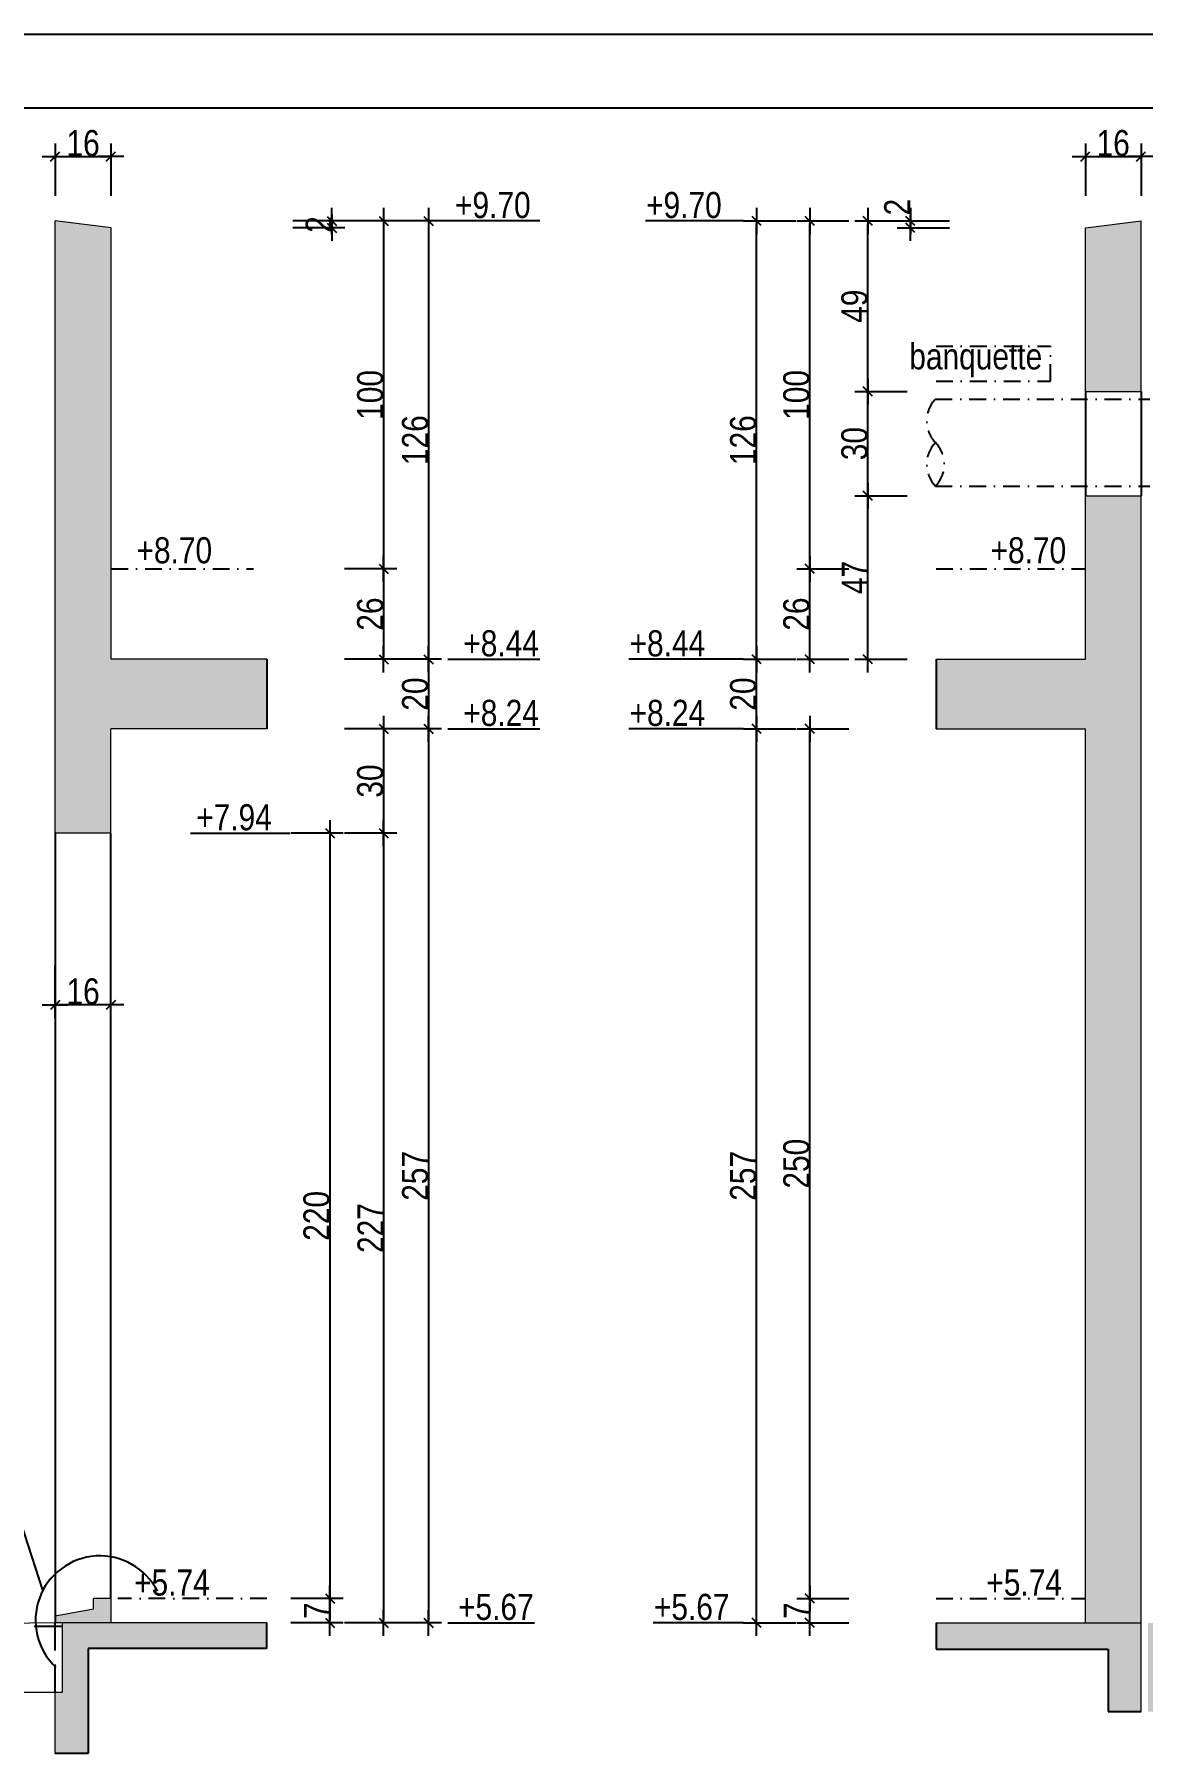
# Model space of a CAD drawing. Header units: centimetres. Extents: x -10252 to 0, y 2374 to 6574.
# Drawn here: x -8070 to -7432, y 5585 to 6574 of the extents above; entities that cross this region are included whole.
import ezdxf

# ---------------------------------------------------------------- set-up
doc = ezdxf.new("R2010")
doc.units = ezdxf.units.CM
doc.header["$LTSCALE"] = 12.7
doc.header["$PDMODE"] = 1
doc.header["$PDSIZE"] = -2
doc.linetypes.add('CACHEX2', pattern=[19.05, 12.7, -6.35])
doc.linetypes.add('TIRETPTX2', pattern=[50.8, 25.4, -12.7, 0, -12.7])
for name, color, linetype in [('01_cote_gen', 4, 'Continuous'), ('01_linteaux', 2, 'Continuous'), ('01_murs_sup', 2, 'CACHEX2'), ('01_poch_BN', 9, 'Continuous'), ('01_texte', 230, 'Continuous'), ('AA_COTES', 2, 'Continuous')]:
    doc.layers.add(name, color=color, linetype=linetype)
doc.layers.add('01_murs_coup', color=5, linetype='Continuous', lineweight=60)
doc.styles.add('ARIAL NA', font='ARIALN.TTF')
doc.styles.add('STYLE2', font='ARIALN.TTF')
doc.dimstyles.new('JB25', dxfattribs={"dimscale": 0.1, "dimtxt": 150, "dimasz": 15, "dimexe": 0.1, "dimexo": 0.1, "dimgap": 0.09, "dimtad": 1, "dimdec": 1, "dimlfac": 0.5, "dimdsep": 46, "dimtxsty": 'STYLE2', "dimblk1": 'BOND_G', "dimblk2": 'BOND_D', "dimsah": 1, "dimcen": 1.5, "dimdle": 0.01, "dimse1": 1, "dimse2": 1, "dimclrd": 4, "dimclre": 2, "dimclrt": 6, "dimazin": 2, "dimtfac": 2.333333, "dimtdec": 1, "dimtix": 1, "dimtmove": 2, "dimatfit": 3, "dimldrblk": 'BOND_G', "dimfxl": 1, "dimtolj": 1, "dimtzin": 0, "dimarcsym": 0})

# ---------------------------------------------------------------- blocks, each defined once
blk = doc.blocks.new('BOND_G')
at = {"layer": 'AA_COTES', "color": 0}
for p, q in [((0, -5), (0, 15)), ((5, 0), (-5, 0)), ((1.77, 1.77), (-1.77, -1.77))]:
    blk.add_line(p, q, dxfattribs=at)
blk = doc.blocks.new('BOND_D')
at = {"layer": 'AA_COTES', "color": 0}
for p, q in [((5, 0), (-5, 0)), ((-1.77, -1.77), (1.77, 1.77)), ((0, 5), (0, -15))]:
    blk.add_line(p, q, dxfattribs=at)
blk = doc.blocks.new('*D1727')
at = {"layer": '01_cote_gen', "color": 4, "lineweight": -2, "transparency": 16777216}
blk.add_line((-7654.3, 6176.09), (-7654.3, 6213.09), dxfattribs=at)
at = {"layer": 'Defpoints', "color": 0, "transparency": 16777216}
for p in [(-7654.3, 6214.59), (-7532.85, 6214.59), (-7532.85, 6174.59)]:
    blk.add_point(p, dxfattribs=at)
at = {"layer": '01_cote_gen', "color": 4, "lineweight": -2, "transparency": 16777216, "xscale": 1.5, "yscale": 1.5, "zscale": 1.5}
for name, p, rotation in [('BOND_D', (-7654.3, 6214.59), 90), ('BOND_G', (-7654.3, 6174.59), 270)]:
    blk.add_blockref(name, p, dxfattribs=dict(at, rotation=rotation))
at = {"layer": '01_cote_gen', "color": 6, "transparency": 16777216, "insert": (-7661.97, 6194.59), "char_height": 15, "attachment_point": 5, "rotation": 90, "style": 'STYLE2'}
blk.add_mtext('\\A1;20', dxfattribs=at)
blk = doc.blocks.new('*D1728')
at = {"layer": '01_cote_gen', "color": 4, "lineweight": -2, "transparency": 16777216}
blk.add_line((-7623.71, 6216.09), (-7623.71, 6265.09), dxfattribs=at)
at = {"layer": 'Defpoints', "color": 0, "transparency": 16777216}
for p in [(-7623.71, 6266.59), (-7464.68, 6266.59), (-7464.68, 6214.59)]:
    blk.add_point(p, dxfattribs=at)
at = {"layer": '01_cote_gen', "color": 4, "lineweight": -2, "transparency": 16777216, "xscale": 1.5, "yscale": 1.5, "zscale": 1.5}
for name, p, rotation in [('BOND_D', (-7623.71, 6266.59), 90), ('BOND_G', (-7623.71, 6214.59), 270)]:
    blk.add_blockref(name, p, dxfattribs=dict(at, rotation=rotation))
at = {"layer": '01_cote_gen', "color": 6, "transparency": 16777216, "insert": (-7631.38, 6240.59), "char_height": 15, "attachment_point": 5, "rotation": 90, "style": 'STYLE2'}
blk.add_mtext('\\A1;26', dxfattribs=at)
blk = doc.blocks.new('*D1729')
at = {"layer": '01_cote_gen', "color": 4, "lineweight": -2, "ltscale": 2, "transparency": 16777216}
blk.add_line((-7623.71, 6268.09), (-7623.71, 6465.09), dxfattribs=at)
at = {"layer": 'Defpoints', "color": 0, "ltscale": 2, "transparency": 16777216}
for p in [(-7623.71, 6466.59), (-7411.8, 6466.59), (-7517.44, 6266.59)]:
    blk.add_point(p, dxfattribs=at)
at = {"layer": '01_cote_gen', "color": 4, "lineweight": -2, "ltscale": 2, "transparency": 16777216, "xscale": 1.5, "yscale": 1.5, "zscale": 1.5}
for name, p, rotation in [('BOND_D', (-7623.71, 6466.59), 90), ('BOND_G', (-7623.71, 6266.59), 270)]:
    blk.add_blockref(name, p, dxfattribs=dict(at, rotation=rotation))
at = {"layer": '01_cote_gen', "color": 6, "ltscale": 2, "transparency": 16777216, "insert": (-7631.38, 6366.59), "char_height": 15, "attachment_point": 5, "rotation": 90, "style": 'STYLE2'}
blk.add_mtext('\\A1;100', dxfattribs=at)
blk = doc.blocks.new('*D1730')
at = {"layer": '01_cote_gen', "color": 4, "lineweight": -2, "ltscale": 2, "transparency": 16777216}
blk.add_line((-7654.3, 6216.09), (-7654.3, 6465.09), dxfattribs=at)
at = {"layer": 'Defpoints', "color": 0, "ltscale": 2, "transparency": 16777216}
for p in [(-7654.3, 6466.59), (-7411.8, 6466.59), (-7443.8, 6214.59)]:
    blk.add_point(p, dxfattribs=at)
at = {"layer": '01_cote_gen', "color": 4, "lineweight": -2, "ltscale": 2, "transparency": 16777216, "xscale": 1.5, "yscale": 1.5, "zscale": 1.5}
for name, p, rotation in [('BOND_D', (-7654.3, 6466.59), 90), ('BOND_G', (-7654.3, 6214.59), 270)]:
    blk.add_blockref(name, p, dxfattribs=dict(at, rotation=rotation))
at = {"layer": '01_cote_gen', "color": 6, "ltscale": 2, "transparency": 16777216, "insert": (-7661.97, 6340.59), "char_height": 15, "attachment_point": 5, "rotation": 90, "style": 'STYLE2'}
blk.add_mtext('\\A1;126', dxfattribs=at)
blk = doc.blocks.new('*D1731')
at = {"layer": '01_cote_gen', "color": 4, "lineweight": -2, "ltscale": 2, "transparency": 16777216}
blk.add_line((-7565.93, 6464.09), (-7565.93, 6465.09), dxfattribs=at)
at = {"layer": 'Defpoints', "color": 0, "ltscale": 2, "transparency": 16777216}
for p in [(-7565.93, 6466.59), (-7383.49, 6466.59), (-7415.49, 6462.59)]:
    blk.add_point(p, dxfattribs=at)
at = {"layer": '01_cote_gen', "color": 4, "lineweight": -2, "ltscale": 2, "transparency": 16777216, "xscale": 1.5, "yscale": 1.5, "zscale": 1.5}
for name, p, rotation in [('BOND_D', (-7565.93, 6466.59), 90), ('BOND_G', (-7565.93, 6462.59), 270)]:
    blk.add_blockref(name, p, dxfattribs=dict(at, rotation=rotation))
at = {"layer": '01_cote_gen', "color": 6, "ltscale": 2, "transparency": 16777216, "insert": (-7573.47, 6474.59), "char_height": 15, "attachment_point": 5, "rotation": 90, "style": 'STYLE2'}
blk.add_mtext('\\A1;2', dxfattribs=at)
blk = doc.blocks.new('*D1732')
at = {"layer": '01_cote_gen', "color": 4, "lineweight": -2, "transparency": 16777216}
blk.add_line((-7654.3, 5662.09), (-7654.3, 6173.09), dxfattribs=at)
at = {"layer": 'Defpoints', "color": 0, "transparency": 16777216}
for p in [(-7654.3, 6174.59), (-7601.21, 6174.59), (-7571.75, 5660.59)]:
    blk.add_point(p, dxfattribs=at)
at = {"layer": '01_cote_gen', "color": 4, "lineweight": -2, "transparency": 16777216, "xscale": 1.5, "yscale": 1.5, "zscale": 1.5}
for name, p, rotation in [('BOND_D', (-7654.3, 6174.59), 90), ('BOND_G', (-7654.3, 5660.59), 270)]:
    blk.add_blockref(name, p, dxfattribs=dict(at, rotation=rotation))
at = {"layer": '01_cote_gen', "color": 6, "transparency": 16777216, "insert": (-7661.97, 5917.59), "char_height": 15, "attachment_point": 5, "rotation": 90, "style": 'STYLE2'}
blk.add_mtext('\\A1;257', dxfattribs=at)
blk = doc.blocks.new('*D1733')
at = {"layer": '01_cote_gen', "color": 4, "lineweight": -2, "ltscale": 2, "transparency": 16777216}
blk.add_line((-7623.71, 5662.09), (-7623.71, 5673.09), dxfattribs=at)
at = {"layer": 'Defpoints', "color": 0, "ltscale": 2, "transparency": 16777216}
for p in [(-7623.71, 5674.59), (-7600.83, 5674.59), (-7600.83, 5660.59)]:
    blk.add_point(p, dxfattribs=at)
at = {"layer": '01_cote_gen', "color": 4, "lineweight": -2, "ltscale": 2, "transparency": 16777216, "xscale": 1.5, "yscale": 1.5, "zscale": 1.5}
for name, p, rotation in [('BOND_D', (-7623.71, 5674.59), 90), ('BOND_G', (-7623.71, 5660.59), 270)]:
    blk.add_blockref(name, p, dxfattribs=dict(at, rotation=rotation))
at = {"layer": '01_cote_gen', "color": 6, "ltscale": 2, "transparency": 16777216, "insert": (-7631.22, 5667.59), "char_height": 15, "attachment_point": 5, "rotation": 90, "style": 'STYLE2'}
blk.add_mtext('\\A1;7', dxfattribs=at)
blk = doc.blocks.new('*D1734')
at = {"layer": '01_cote_gen', "color": 4, "lineweight": -2, "ltscale": 2, "transparency": 16777216}
blk.add_line((-7623.71, 5676.09), (-7623.71, 6173.09), dxfattribs=at)
at = {"layer": 'Defpoints', "color": 0, "ltscale": 2, "transparency": 16777216}
for p in [(-7623.71, 6174.59), (-7551.17, 6174.59), (-7551.17, 5674.59)]:
    blk.add_point(p, dxfattribs=at)
at = {"layer": '01_cote_gen', "color": 4, "lineweight": -2, "ltscale": 2, "transparency": 16777216, "xscale": 1.5, "yscale": 1.5, "zscale": 1.5}
for name, p, rotation in [('BOND_D', (-7623.71, 6174.59), 90), ('BOND_G', (-7623.71, 5674.59), 270)]:
    blk.add_blockref(name, p, dxfattribs=dict(at, rotation=rotation))
at = {"layer": '01_cote_gen', "color": 6, "ltscale": 2, "transparency": 16777216, "insert": (-7631.38, 5924.59), "char_height": 15, "attachment_point": 5, "rotation": 90, "style": 'STYLE2'}
blk.add_mtext('\\A1;250', dxfattribs=at)
blk = doc.blocks.new('*D1737')
at = {"layer": '01_cote_gen', "color": 4, "lineweight": -2, "transparency": 16777216}
blk.add_line((-8027, 6015.86), (-8056, 6015.86), dxfattribs=at)
at = {"layer": 'Defpoints', "color": 0, "transparency": 16777216}
for p in [(-8057.5, 6015.86), (-8057.5, 6004.46), (-8025.5, 6004.46)]:
    blk.add_point(p, dxfattribs=at)
at = {"layer": '01_cote_gen', "color": 4, "lineweight": -2, "transparency": 16777216, "xscale": 1.5, "yscale": 1.5, "zscale": 1.5, "rotation": 180}
blk.add_blockref('BOND_D', (-8057.5, 6015.86), dxfattribs=at)
at = {"layer": '01_cote_gen', "color": 4, "lineweight": -2, "transparency": 16777216, "xscale": 1.5, "yscale": 1.5, "zscale": 1.5}
blk.add_blockref('BOND_G', (-8025.5, 6015.86), dxfattribs=at)
at = {"layer": '01_cote_gen', "color": 6, "transparency": 16777216, "insert": (-8041.5, 6023.53), "char_height": 15, "attachment_point": 5, "style": 'STYLE2'}
blk.add_mtext('\\A1;16', dxfattribs=at)
blk = doc.blocks.new('*D1738')
at = {"layer": '01_cote_gen', "color": 4, "lineweight": -2, "transparency": 16777216}
blk.add_line((-7842.92, 6173.09), (-7842.92, 5662.09), dxfattribs=at)
at = {"layer": 'Defpoints', "color": 0, "transparency": 16777216}
for p in [(-7816.74, 6174.59), (-7842.92, 5660.59), (-7820.42, 5660.59)]:
    blk.add_point(p, dxfattribs=at)
at = {"layer": '01_cote_gen', "color": 4, "lineweight": -2, "transparency": 16777216, "xscale": 1.5, "yscale": 1.5, "zscale": 1.5}
for name, p, rotation in [('BOND_G', (-7842.92, 6174.59), 90), ('BOND_D', (-7842.92, 5660.59), 270)]:
    blk.add_blockref(name, p, dxfattribs=dict(at, rotation=rotation))
at = {"layer": '01_cote_gen', "color": 6, "transparency": 16777216, "insert": (-7850.58, 5917.59), "char_height": 15, "attachment_point": 5, "rotation": 90, "style": 'STYLE2'}
blk.add_mtext('\\A1;257', dxfattribs=at)
blk = doc.blocks.new('*D1739')
at = {"layer": '01_cote_gen', "color": 4, "lineweight": -2, "transparency": 16777216}
blk.add_line((-7868.72, 6173.09), (-7868.72, 6116.09), dxfattribs=at)
at = {"layer": 'Defpoints', "color": 0, "transparency": 16777216}
for p in [(-7861.74, 6174.59), (-8025.5, 6114.59), (-7868.72, 6114.59)]:
    blk.add_point(p, dxfattribs=at)
at = {"layer": '01_cote_gen', "color": 4, "lineweight": -2, "transparency": 16777216, "xscale": 1.5, "yscale": 1.5, "zscale": 1.5}
for name, p, rotation in [('BOND_G', (-7868.72, 6174.59), 90), ('BOND_D', (-7868.72, 6114.59), 270)]:
    blk.add_blockref(name, p, dxfattribs=dict(at, rotation=rotation))
at = {"layer": '01_cote_gen', "color": 6, "transparency": 16777216, "insert": (-7876.38, 6144.59), "char_height": 15, "attachment_point": 5, "rotation": 90, "style": 'STYLE2'}
blk.add_mtext('\\A1;30', dxfattribs=at)
blk = doc.blocks.new('*D1736')
at = {"layer": '01_cote_gen', "color": 4, "lineweight": -2, "transparency": 16777216}
blk.add_line((-7868.72, 6113.09), (-7868.72, 5662.09), dxfattribs=at)
at = {"layer": 'Defpoints', "color": 0, "transparency": 16777216}
for p in [(-7876.79, 6114.59), (-7868.72, 5660.59), (-7861.74, 5660.59)]:
    blk.add_point(p, dxfattribs=at)
at = {"layer": '01_cote_gen', "color": 4, "lineweight": -2, "transparency": 16777216, "xscale": 1.5, "yscale": 1.5, "zscale": 1.5}
for name, p, rotation in [('BOND_G', (-7868.72, 6114.59), 90), ('BOND_D', (-7868.72, 5660.59), 270)]:
    blk.add_blockref(name, p, dxfattribs=dict(at, rotation=rotation))
at = {"layer": '01_cote_gen', "color": 6, "transparency": 16777216, "insert": (-7876.26, 5887.59), "char_height": 15, "attachment_point": 5, "rotation": 90, "style": 'STYLE2'}
blk.add_mtext('\\A1;227', dxfattribs=at)
blk = doc.blocks.new('*D1740')
at = {"layer": '01_cote_gen', "color": 4, "lineweight": -2, "transparency": 16777216}
blk.add_line((-7899.59, 6113.09), (-7899.59, 5676.09), dxfattribs=at)
at = {"layer": 'Defpoints', "color": 0, "transparency": 16777216}
for p in [(-7891.22, 6114.59), (-7935.87, 5674.59), (-7899.59, 5674.59)]:
    blk.add_point(p, dxfattribs=at)
at = {"layer": '01_cote_gen', "color": 4, "lineweight": -2, "transparency": 16777216, "xscale": 1.5, "yscale": 1.5, "zscale": 1.5}
for name, p, rotation in [('BOND_G', (-7899.59, 6114.59), 90), ('BOND_D', (-7899.59, 5674.59), 270)]:
    blk.add_blockref(name, p, dxfattribs=dict(at, rotation=rotation))
at = {"layer": '01_cote_gen', "color": 6, "transparency": 16777216, "insert": (-7907.26, 5894.59), "char_height": 15, "attachment_point": 5, "rotation": 90, "style": 'STYLE2'}
blk.add_mtext('\\A1;220', dxfattribs=at)
blk = doc.blocks.new('*D1741')
at = {"layer": '01_cote_gen', "color": 4, "lineweight": -2, "transparency": 16777216}
blk.add_line((-7899.59, 5673.09), (-7899.59, 5662.09), dxfattribs=at)
at = {"layer": 'Defpoints', "color": 0, "transparency": 16777216}
for p in [(-7922.09, 5674.59), (-7935.87, 5660.59), (-7899.59, 5660.59)]:
    blk.add_point(p, dxfattribs=at)
at = {"layer": '01_cote_gen', "color": 4, "lineweight": -2, "transparency": 16777216, "xscale": 1.5, "yscale": 1.5, "zscale": 1.5}
for name, p, rotation in [('BOND_G', (-7899.59, 5674.59), 90), ('BOND_D', (-7899.59, 5660.59), 270)]:
    blk.add_blockref(name, p, dxfattribs=dict(at, rotation=rotation))
at = {"layer": '01_cote_gen', "color": 6, "transparency": 16777216, "insert": (-7907.1, 5667.59), "char_height": 15, "attachment_point": 5, "rotation": 90, "style": 'STYLE2'}
blk.add_mtext('\\A1;7', dxfattribs=at)
blk = doc.blocks.new('*D1742')
at = {"layer": '01_cote_gen', "color": 4, "lineweight": -2, "transparency": 16777216}
blk.add_line((-7842.9, 6213.09), (-7842.9, 6176.09), dxfattribs=at)
at = {"layer": 'Defpoints', "color": 0, "transparency": 16777216}
for p in [(-7949.18, 6214.59), (-7949.18, 6174.59), (-7842.9, 6174.59)]:
    blk.add_point(p, dxfattribs=at)
at = {"layer": '01_cote_gen', "color": 4, "lineweight": -2, "transparency": 16777216, "xscale": 1.5, "yscale": 1.5, "zscale": 1.5}
for name, p, rotation in [('BOND_G', (-7842.9, 6214.59), 90), ('BOND_D', (-7842.9, 6174.59), 270)]:
    blk.add_blockref(name, p, dxfattribs=dict(at, rotation=rotation))
at = {"layer": '01_cote_gen', "color": 6, "transparency": 16777216, "insert": (-7850.56, 6194.59), "char_height": 15, "attachment_point": 5, "rotation": 90, "style": 'STYLE2'}
blk.add_mtext('\\A1;20', dxfattribs=at)
blk = doc.blocks.new('*D1743')
at = {"layer": '01_cote_gen', "color": 4, "lineweight": -2, "ltscale": 2, "transparency": 16777216}
blk.add_line((-7842.9, 6465.09), (-7842.9, 6216.09), dxfattribs=at)
at = {"layer": 'Defpoints', "color": 0, "ltscale": 2, "transparency": 16777216}
for p in [(-8057.5, 6466.59), (-7957.56, 6214.59), (-7842.9, 6214.59)]:
    blk.add_point(p, dxfattribs=at)
at = {"layer": '01_cote_gen', "color": 4, "lineweight": -2, "ltscale": 2, "transparency": 16777216, "xscale": 1.5, "yscale": 1.5, "zscale": 1.5}
for name, p, rotation in [('BOND_G', (-7842.9, 6466.59), 90), ('BOND_D', (-7842.9, 6214.59), 270)]:
    blk.add_blockref(name, p, dxfattribs=dict(at, rotation=rotation))
at = {"layer": '01_cote_gen', "color": 6, "ltscale": 2, "transparency": 16777216, "insert": (-7850.56, 6340.59), "char_height": 15, "attachment_point": 5, "rotation": 90, "style": 'STYLE2'}
blk.add_mtext('\\A1;126', dxfattribs=at)
blk = doc.blocks.new('*D1744')
at = {"layer": '01_cote_gen', "color": 4, "lineweight": -2, "ltscale": 2, "transparency": 16777216}
blk.add_line((-7868.72, 6465.09), (-7868.72, 6268.09), dxfattribs=at)
at = {"layer": 'Defpoints', "color": 0, "ltscale": 2, "transparency": 16777216}
for p in [(-8057.5, 6466.59), (-7943.5, 6266.59), (-7868.72, 6266.59)]:
    blk.add_point(p, dxfattribs=at)
at = {"layer": '01_cote_gen', "color": 4, "lineweight": -2, "ltscale": 2, "transparency": 16777216, "xscale": 1.5, "yscale": 1.5, "zscale": 1.5}
for name, p, rotation in [('BOND_G', (-7868.72, 6466.59), 90), ('BOND_D', (-7868.72, 6266.59), 270)]:
    blk.add_blockref(name, p, dxfattribs=dict(at, rotation=rotation))
at = {"layer": '01_cote_gen', "color": 6, "ltscale": 2, "transparency": 16777216, "insert": (-7876.38, 6366.59), "char_height": 15, "attachment_point": 5, "rotation": 90, "style": 'STYLE2'}
blk.add_mtext('\\A1;100', dxfattribs=at)
blk = doc.blocks.new('*D1745')
at = {"layer": '01_cote_gen', "color": 4, "lineweight": -2, "ltscale": 2, "transparency": 16777216}
blk.add_line((-7868.72, 6265.09), (-7868.72, 6216.09), dxfattribs=at)
at = {"layer": 'Defpoints', "color": 0, "ltscale": 2, "transparency": 16777216}
for p in [(-7943.5, 6266.59), (-7965.44, 6214.59), (-7868.72, 6214.59)]:
    blk.add_point(p, dxfattribs=at)
at = {"layer": '01_cote_gen', "color": 4, "lineweight": -2, "ltscale": 2, "transparency": 16777216, "xscale": 1.5, "yscale": 1.5, "zscale": 1.5}
for name, p, rotation in [('BOND_G', (-7868.72, 6266.59), 90), ('BOND_D', (-7868.72, 6214.59), 270)]:
    blk.add_blockref(name, p, dxfattribs=dict(at, rotation=rotation))
at = {"layer": '01_cote_gen', "color": 6, "ltscale": 2, "transparency": 16777216, "insert": (-7876.38, 6240.59), "char_height": 15, "attachment_point": 5, "rotation": 90, "style": 'STYLE2'}
blk.add_mtext('\\A1;26', dxfattribs=at)
blk = doc.blocks.new('*D1746')
at = {"layer": '01_cote_gen', "color": 4, "lineweight": -2, "ltscale": 2, "transparency": 16777216}
blk.add_line((-7463.8, 6503.62), (-7434.8, 6503.62), dxfattribs=at)
at = {"layer": 'Defpoints', "color": 0, "ltscale": 2, "transparency": 16777216}
for p in [(-7433.3, 6503.62), (-7433.3, 6466.59), (-7465.3, 6462.59)]:
    blk.add_point(p, dxfattribs=at)
at = {"layer": '01_cote_gen', "color": 4, "lineweight": -2, "ltscale": 2, "transparency": 16777216, "xscale": 1.5, "yscale": 1.5, "zscale": 1.5, "rotation": 180}
blk.add_blockref('BOND_G', (-7465.3, 6503.62), dxfattribs=at)
at = {"layer": '01_cote_gen', "color": 4, "lineweight": -2, "ltscale": 2, "transparency": 16777216, "xscale": 1.5, "yscale": 1.5, "zscale": 1.5}
blk.add_blockref('BOND_D', (-7433.3, 6503.62), dxfattribs=at)
at = {"layer": '01_cote_gen', "color": 6, "ltscale": 2, "transparency": 16777216, "insert": (-7449.3, 6511.28), "char_height": 15, "attachment_point": 5, "style": 'STYLE2'}
blk.add_mtext('\\A1;16', dxfattribs=at)
blk = doc.blocks.new('*D1750')
at = {"layer": '01_cote_gen', "color": 4, "lineweight": -2, "ltscale": 2, "transparency": 16777216}
blk.add_line((-8056, 6503.62), (-8027, 6503.62), dxfattribs=at)
at = {"layer": 'Defpoints', "color": 0, "ltscale": 2, "transparency": 16777216}
for p in [(-8025.5, 6503.62), (-8025.5, 6466.59), (-8057.5, 6462.59)]:
    blk.add_point(p, dxfattribs=at)
at = {"layer": '01_cote_gen', "color": 4, "lineweight": -2, "ltscale": 2, "transparency": 16777216, "xscale": 1.5, "yscale": 1.5, "zscale": 1.5, "rotation": 180}
blk.add_blockref('BOND_G', (-8057.5, 6503.62), dxfattribs=at)
at = {"layer": '01_cote_gen', "color": 4, "lineweight": -2, "ltscale": 2, "transparency": 16777216, "xscale": 1.5, "yscale": 1.5, "zscale": 1.5}
blk.add_blockref('BOND_D', (-8025.5, 6503.62), dxfattribs=at)
at = {"layer": '01_cote_gen', "color": 6, "ltscale": 2, "transparency": 16777216, "insert": (-8041.5, 6511.28), "char_height": 15, "attachment_point": 5, "style": 'STYLE2'}
blk.add_mtext('\\A1;16', dxfattribs=at)
blk = doc.blocks.new('*D1751')
at = {"layer": '01_cote_gen', "color": 4, "lineweight": -2, "ltscale": 2, "transparency": 16777216}
for p, q in [((-7898.5, 6468.09), (-7898.5, 6469.59)), ((-7898.5, 6462.59), (-7898.5, 6466.59)), ((-7898.5, 6461.09), (-7898.5, 6459.59))]:
    blk.add_line(p, q, dxfattribs=at)
at = {"layer": 'Defpoints', "color": 0, "ltscale": 2, "transparency": 16777216}
for p in [(-8057.5, 6466.59), (-7898.5, 6466.59), (-8025.37, 6462.59)]:
    blk.add_point(p, dxfattribs=at)
at = {"layer": '01_cote_gen', "color": 4, "lineweight": -2, "ltscale": 2, "transparency": 16777216, "xscale": 1.5, "yscale": 1.5, "zscale": 1.5}
for name, p, rotation in [('BOND_D', (-7898.5, 6466.59), 270), ('BOND_G', (-7898.5, 6462.59), 90)]:
    blk.add_blockref(name, p, dxfattribs=dict(at, rotation=rotation))
at = {"layer": '01_cote_gen', "color": 6, "ltscale": 2, "transparency": 16777216, "insert": (-7906.04, 6464.59), "char_height": 15, "attachment_point": 5, "rotation": 90, "style": 'STYLE2'}
blk.add_mtext('\\A1;2', dxfattribs=at)
blk = doc.blocks.new('*D2119')
at = {"layer": '01_cote_gen', "color": 4, "lineweight": -2, "transparency": 16777216}
blk.add_line((-7590.31, 6216.09), (-7590.31, 6307.09), dxfattribs=at)
at = {"layer": 'Defpoints', "color": 0, "transparency": 16777216}
for p in [(-7590.31, 6308.59), (-7465.3, 6308.59), (-7465.3, 6214.59)]:
    blk.add_point(p, dxfattribs=at)
at = {"layer": '01_cote_gen', "color": 4, "lineweight": -2, "transparency": 16777216, "xscale": 1.5, "yscale": 1.5, "zscale": 1.5}
for name, p, rotation in [('BOND_D', (-7590.31, 6308.59), 90), ('BOND_G', (-7590.31, 6214.59), 270)]:
    blk.add_blockref(name, p, dxfattribs=dict(at, rotation=rotation))
at = {"layer": '01_cote_gen', "color": 6, "transparency": 16777216, "insert": (-7597.82, 6261.59), "char_height": 15, "attachment_point": 5, "rotation": 90, "style": 'STYLE2'}
blk.add_mtext('\\A1;47', dxfattribs=at)
blk = doc.blocks.new('*D2120')
at = {"layer": '01_cote_gen', "color": 4, "lineweight": -2, "transparency": 16777216}
blk.add_line((-7590.31, 6310.09), (-7590.31, 6367.09), dxfattribs=at)
at = {"layer": 'Defpoints', "color": 0, "transparency": 16777216}
for p in [(-7590.31, 6368.59), (-7465.3, 6368.59), (-7578.09, 6308.59)]:
    blk.add_point(p, dxfattribs=at)
at = {"layer": '01_cote_gen', "color": 4, "lineweight": -2, "transparency": 16777216, "xscale": 1.5, "yscale": 1.5, "zscale": 1.5}
for name, p, rotation in [('BOND_D', (-7590.31, 6368.59), 90), ('BOND_G', (-7590.31, 6308.59), 270)]:
    blk.add_blockref(name, p, dxfattribs=dict(at, rotation=rotation))
at = {"layer": '01_cote_gen', "color": 6, "transparency": 16777216, "insert": (-7597.98, 6338.59), "char_height": 15, "attachment_point": 5, "rotation": 90, "style": 'STYLE2'}
blk.add_mtext('\\A1;30', dxfattribs=at)
blk = doc.blocks.new('*D2121')
at = {"layer": '01_cote_gen', "color": 4, "lineweight": -2, "ltscale": 2, "transparency": 16777216}
blk.add_line((-7590.31, 6370.09), (-7590.31, 6465.09), dxfattribs=at)
at = {"layer": 'Defpoints', "color": 0, "ltscale": 2, "transparency": 16777216}
for p in [(-7590.31, 6466.59), (-7558.43, 6466.59), (-7582.81, 6368.59)]:
    blk.add_point(p, dxfattribs=at)
at = {"layer": '01_cote_gen', "color": 4, "lineweight": -2, "ltscale": 2, "transparency": 16777216, "xscale": 1.5, "yscale": 1.5, "zscale": 1.5}
for name, p, rotation in [('BOND_D', (-7590.31, 6466.59), 90), ('BOND_G', (-7590.31, 6368.59), 270)]:
    blk.add_blockref(name, p, dxfattribs=dict(at, rotation=rotation))
at = {"layer": '01_cote_gen', "color": 6, "ltscale": 2, "transparency": 16777216, "insert": (-7597.98, 6417.59), "char_height": 15, "attachment_point": 5, "rotation": 90, "style": 'STYLE2'}
blk.add_mtext('\\A1;49', dxfattribs=at)

msp = doc.modelspace()

# ---------------------------------------------------------------- hatches: boundary and pattern name
at = {"layer": '01_poch_BN', "ltscale": 2}
h = msp.add_hatch(color=256, dxfattribs=at)
h.dxf.hatch_style = 1
h.paths.add_polyline_path([(-7935.87, 6214.59), (-8025.37, 6214.59), (-8025.37, 6462.59), (-8057.5, 6466.59), (-8057.5, 6114.59), (-8025.5, 6114.59), (-8025.5, 6174.59), (-7935.87, 6174.59)])
h = msp.add_hatch(color=256, dxfattribs=at)
h.dxf.hatch_style = 1
h.paths.add_polyline_path([(-7433.3, 5660.59), (-7465.3, 5660.59), (-7551.17, 5660.59), (-7551.17, 5645.5), (-7452.13, 5645.5), (-7452.13, 5609.57), (-7433.3, 5609.57)])
h.paths.add_polyline_path([(-7070.5, 5660.59), (-7429.3, 5660.59), (-7429.3, 5609.57), (-7411.89, 5609.57), (-7411.89, 5645.5), (-7070.5, 5645.5)])
h.paths.add_polyline_path([(-7303.3, 5756.59), (-7333.3, 5756.59), (-7333.3, 5660.59), (-7303.3, 5660.59)])
h.paths.add_polyline_path([(-7465.3, 6368.59), (-7433.3, 6368.59), (-7433.3, 6466.59), (-7465.3, 6462.59)])
h.paths.add_polyline_path([(-7433.3, 6308.59), (-7465.3, 6308.59), (-7465.3, 6214.59), (-7551.17, 6214.59), (-7551.17, 6174.59), (-7465.3, 6174.59), (-7465.3, 5660.59), (-7433.3, 5660.59)])
at = {"layer": '01_poch_BN'}
h = msp.add_hatch(color=256, dxfattribs=at)
h.dxf.hatch_style = 1
h.paths.add_polyline_path([(-8035.5, 5668.59), (-8035.5, 5674.59), (-8025.5, 5674.59), (-8025.5, 5660.59), (-8057.5, 5660.59), (-8057.5, 5664.59)])
at = {"layer": '01_poch_BN', "ltscale": 2}
h = msp.add_hatch(color=256, dxfattribs=at)
h.dxf.hatch_style = 1
h.paths.add_polyline_path([(-7935.87, 5660.59), (-8053.5, 5660.59), (-8053.5, 5620.59), (-8057.5, 5620.59), (-8057.5, 5585.42), (-8038.54, 5585.42), (-8038.54, 5645.83), (-7935.87, 5645.83)])

# ---------------------------------------------------------------- linework, layer by layer
at = {"layer": '01_cote_gen'}
for p, q in [((-2167.41, 6573.88), (-10252.01, 6573.88)), ((-8057.5, 5664.59), (-8057.5, 5660.59))]:
    msp.add_line(p, q, dxfattribs=at)
at = {"layer": '01_linteaux', "linetype": 'TIRETPTX2', "ltscale": 0.03}
for p, q in [((-7551.17, 6394.59), (-7485.3, 6394.59)), ((-7485.3, 6374.59), (-7485.3, 6394.59)), ((-7551.17, 6374.59), (-7485.3, 6374.59)), ((-7551.49, 6364.21), (-7428.3, 6364.21)), ((-7551.49, 6314.21), (-7428.3, 6314.21)), ((-8025.37, 6266.59), (-7943.5, 6266.59)), ((-7551.17, 6266.59), (-7465.3, 6266.59)), ((-7935.87, 5674.59), (-8021.5, 5674.59)), ((-7551.17, 5674.59), (-7465.3, 5674.59))]:
    msp.add_line(p, q, dxfattribs=at)
at = {"layer": '01_linteaux'}
for p, q in [((-7465.3, 6368.59), (-7465.3, 6308.59)), ((-7433.3, 6368.59), (-7433.3, 6308.59)), ((-8025.5, 5674.59), (-8025.5, 6114.59))]:
    msp.add_line(p, q, dxfattribs=at)
msp.add_lwpolyline([(-8057.5, 6114.59), (-8057.5, 5664.59)], dxfattribs=at)
at = {"layer": '01_linteaux', "linetype": 'TIRETPTX2', "ltscale": 0.03}
for centre, start, end in [((-7538.55, 6351.71), 135.97821, 224.02179), ((-7538.55, 6326.71), 135.97821, 224.02179), ((-7564.42, 6326.71), 315.97821, 44.02179)]:
    msp.add_arc(centre, 17.99, start, end, dxfattribs=at)
at = {"layer": '01_murs_coup', "linetype": 'Continuous', "lineweight": 5}
for p, q in [((-8057.5, 6114.59), (-8057.5, 6466.59)), ((-8025.37, 6462.59), (-8057.5, 6466.59)), ((-7465.3, 6462.59), (-7433.3, 6466.59)), ((-7433.3, 6368.59), (-7433.3, 6466.59)), ((-8025.37, 6214.59), (-8025.37, 6462.59)), ((-7465.3, 6368.59), (-7465.3, 6462.59)), ((-7465.3, 6368.59), (-7433.3, 6368.59)), ((-7465.3, 6214.59), (-7465.3, 6308.59)), ((-7465.3, 6308.59), (-7433.3, 6308.59)), ((-7433.3, 5660.59), (-7433.3, 6308.59)), ((-7935.87, 6214.59), (-8025.37, 6214.59)), ((-7551.17, 6214.59), (-7465.3, 6214.59)), ((-7935.87, 6174.59), (-8025.5, 6174.59)), ((-8025.5, 6114.59), (-8025.5, 6174.59)), ((-7551.17, 6174.59), (-7465.3, 6174.59)), ((-7465.3, 5660.59), (-7465.3, 6174.59)), ((-8025.5, 6114.59), (-8057.5, 6114.59)), ((-8035.5, 5668.59), (-8035.5, 5674.59)), ((-8025.5, 5674.59), (-8035.5, 5674.59)), ((-8025.5, 5674.59), (-8025.5, 5660.59)), ((-8057.5, 5664.59), (-8035.5, 5668.59)), ((-8057.5, 5664.59), (-8057.5, 5660.59)), ((-7551.17, 5660.59), (-7433.3, 5660.59)), ((-7433.3, 5609.57), (-7433.3, 5660.59)), ((-8057.5, 5585.42), (-8057.5, 5620.59))]:
    msp.add_line(p, q, dxfattribs=at)
at = {"layer": '01_murs_coup', "linetype": 'Continuous', "lineweight": 0}
for p, q in [((-8053.5, 5660.59), (-8465.5, 5656.88)), ((-8053.5, 5660.59), (-8053.5, 5620.59)), ((-8053.5, 5620.59), (-8475.5, 5620.59))]:
    msp.add_line(p, q, dxfattribs=at)
at = {"layer": '01_murs_coup', "linetype": 'Continuous', "lineweight": 5}
msp.add_lwpolyline([(-7935.87, 5660.59), (-8057.5, 5660.59)], dxfattribs=at)
at = {"layer": '01_murs_sup', "ltscale": 0.1}
for p, q in [((-8053.5, 5658.59), (-8465.5, 5654.88)), ((-8057.5, 5620.59), (-8057.5, 5660.55))]:
    msp.add_line(p, q, dxfattribs=at)
at = {"layer": '01_poch_BN'}
for p, q in [((-7935.87, 6214.59), (-7935.87, 6174.59)), ((-7551.17, 6214.59), (-7551.17, 6174.59)), ((-7935.87, 5645.83), (-7935.87, 5660.59)), ((-7551.17, 5660.59), (-7551.17, 5645.5)), ((-7935.87, 5645.83), (-8038.54, 5645.83)), ((-8038.54, 5645.83), (-8038.54, 5585.42)), ((-7551.17, 5645.5), (-7452.13, 5645.5)), ((-7452.13, 5645.5), (-7452.13, 5609.57)), ((-7452.13, 5609.57), (-7433.3, 5609.57)), ((-8038.54, 5585.42), (-8057.5, 5585.42))]:
    msp.add_line(p, q, dxfattribs=at)
at = {"layer": '01_texte'}
for p, q in [((-10202.01, 6531.69), (-2217.41, 6531.69)), ((-7778.97, 6466.59), (-7835.4, 6466.59)), ((-7661.8, 6466.59), (-7718.23, 6466.59)), ((-7831.74, 6214.59), (-7778.94, 6214.59)), ((-7661.8, 6214.59), (-7727.73, 6214.59)), ((-7831.74, 6174.59), (-7778.94, 6174.59)), ((-7661.8, 6174.59), (-7727.73, 6174.59)), ((-7979.79, 6114.59), (-7922.71, 6114.59)), ((-8064.58, 5679.41), (-8079.38, 5725)), ((-7831.74, 5660.59), (-7781.98, 5660.59)), ((-7661.8, 5660.59), (-7713.73, 5660.59))]:
    msp.add_line(p, q, dxfattribs=at)
msp.add_arc((-8031.84, 5662.09), 37.03, 26.81304, 226.76155, dxfattribs=at)

# ---------------------------------------------------------------- texts
for s, style, p in [('+9.70', 'ARIAL NA', (-7827.7, 6468.28)), ('+9.70', 'ARIAL NA', (-7717.85, 6468.28)), ('banquette', 'STYLE2', (-7566.55, 6381.26)), ('+8.70', 'ARIAL NA', (-8010.81, 6269.78)), ('+8.70', 'ARIAL NA', (-7519.82, 6269.78)), ('+8.44', 'ARIAL NA', (-7822.93, 6216.28)), ('+8.44', 'ARIAL NA', (-7727.35, 6216.28)), ('+8.24', 'ARIAL NA', (-7822.93, 6176.28)), ('+8.24', 'ARIAL NA', (-7727.35, 6176.28)), ('+7.94', 'ARIAL NA', (-7976.49, 6116.28)), ('+5.74', 'ARIAL NA', (-8012.19, 5676.28)), ('+5.74', 'ARIAL NA', (-7522.23, 5676.28)), ('+5.67', 'ARIAL NA', (-7825.95, 5662.28)), ('+5.67', 'ARIAL NA', (-7713.35, 5662.28))]:
    msp.add_text(s, height=15, dxfattribs=dict(at, style=style)).set_placement(p)

# ---------------------------------------------------------------- dimensions: what is measured, and where the dimension line sits
at = {"layer": '01_cote_gen', "ltscale": 2}
for base, p1, p2, picture, middle in [((-8025.5, 6503.62), (-8057.5, 6462.59), (-8025.5, 6466.59), '*D1750', (-8041.5, 6511.28)), ((-7433.3, 6503.62), (-7465.3, 6462.59), (-7433.3, 6466.59), '*D1746', (-7449.3, 6511.28))]:
    dim = msp.add_linear_dim(base=base, p1=p1, p2=p2, dimstyle='JB25', dxfattribs=at)
    dim.commit()
    dim.dimension.update_dxf_attribs({"geometry": picture, "text_midpoint": middle})
dim = msp.add_linear_dim(base=(-7565.93, 6466.59), p1=(-7415.49, 6462.59), p2=(-7383.49, 6466.59), angle=90, dimstyle='JB25', dxfattribs=at)
dim.commit()
dim.dimension.update_dxf_attribs({"geometry": '*D1731', "text_midpoint": (-7573.47, 6474.59), "dimtype": 160})
for base, p1, p2, picture, middle in [((-7842.9, 6214.59), (-8057.5, 6466.59), (-7957.56, 6214.59), '*D1743', (-7850.56, 6340.59)), ((-7868.72, 6266.59), (-8057.5, 6466.59), (-7943.5, 6266.59), '*D1744', (-7876.38, 6366.59)), ((-7898.5, 6466.59), (-8025.37, 6462.59), (-8057.5, 6466.59), '*D1751', (-7906.04, 6464.59)), ((-7654.3, 6466.59), (-7443.8, 6214.59), (-7411.8, 6466.59), '*D1730', (-7661.97, 6340.59)), ((-7623.71, 6466.59), (-7517.44, 6266.59), (-7411.8, 6466.59), '*D1729', (-7631.38, 6366.59)), ((-7590.31, 6466.59), (-7582.81, 6368.59), (-7558.43, 6466.59), '*D2121', (-7597.98, 6417.59)), ((-7868.72, 6214.59), (-7943.5, 6266.59), (-7965.44, 6214.59), '*D1745', (-7876.38, 6240.59)), ((-7623.71, 6174.59), (-7551.17, 5674.59), (-7551.17, 6174.59), '*D1734', (-7631.38, 5924.59)), ((-7623.71, 5674.59), (-7600.83, 5660.59), (-7600.83, 5674.59), '*D1733', (-7631.22, 5667.59))]:
    dim = msp.add_linear_dim(base=base, p1=p1, p2=p2, angle=90, dimstyle='JB25', dxfattribs=at)
    dim.commit()
    dim.dimension.update_dxf_attribs({"geometry": picture, "text_midpoint": middle})
at = {"layer": '01_cote_gen'}
for base, p1, p2, angle, picture, middle in [((-7590.31, 6368.59), (-7578.09, 6308.59), (-7465.3, 6368.59), 90, '*D2120', (-7597.98, 6338.59)), ((-7590.31, 6308.59), (-7465.3, 6214.59), (-7465.3, 6308.59), 90, '*D2119', (-7597.82, 6261.59)), ((-7623.71, 6266.59), (-7464.68, 6214.59), (-7464.68, 6266.59), 90, '*D1728', (-7631.38, 6240.59)), ((-7842.9, 6174.59), (-7949.18, 6214.59), (-7949.18, 6174.59), 90, '*D1742', (-7850.56, 6194.59)), ((-7654.3, 6214.59), (-7532.85, 6174.59), (-7532.85, 6214.59), 90, '*D1727', (-7661.97, 6194.59)), ((-7868.72, 6114.59), (-7861.74, 6174.59), (-8025.5, 6114.59), 90, '*D1739', (-7876.38, 6144.59)), ((-7842.92, 5660.59), (-7816.74, 6174.59), (-7820.42, 5660.59), 90, '*D1738', (-7850.58, 5917.59)), ((-7654.3, 6174.59), (-7571.75, 5660.59), (-7601.21, 6174.59), 90, '*D1732', (-7661.97, 5917.59)), ((-7899.59, 5674.59), (-7891.22, 6114.59), (-7935.87, 5674.59), 90, '*D1740', (-7907.26, 5894.59)), ((-7868.72, 5660.59), (-7876.79, 6114.59), (-7861.74, 5660.59), 90, '*D1736', (-7876.26, 5887.59)), ((-8057.5, 6015.86), (-8025.5, 6004.46), (-8057.5, 6004.46), 180, '*D1737', (-8041.5, 6023.53)), ((-7899.59, 5660.59), (-7922.09, 5674.59), (-7935.87, 5660.59), 90, '*D1741', (-7907.1, 5667.59))]:
    dim = msp.add_linear_dim(base=base, p1=p1, p2=p2, angle=angle, dimstyle='JB25', dxfattribs=at)
    dim.commit()
    dim.dimension.update_dxf_attribs({"geometry": picture, "text_midpoint": middle})

doc.saveas('drawing.dxf')
